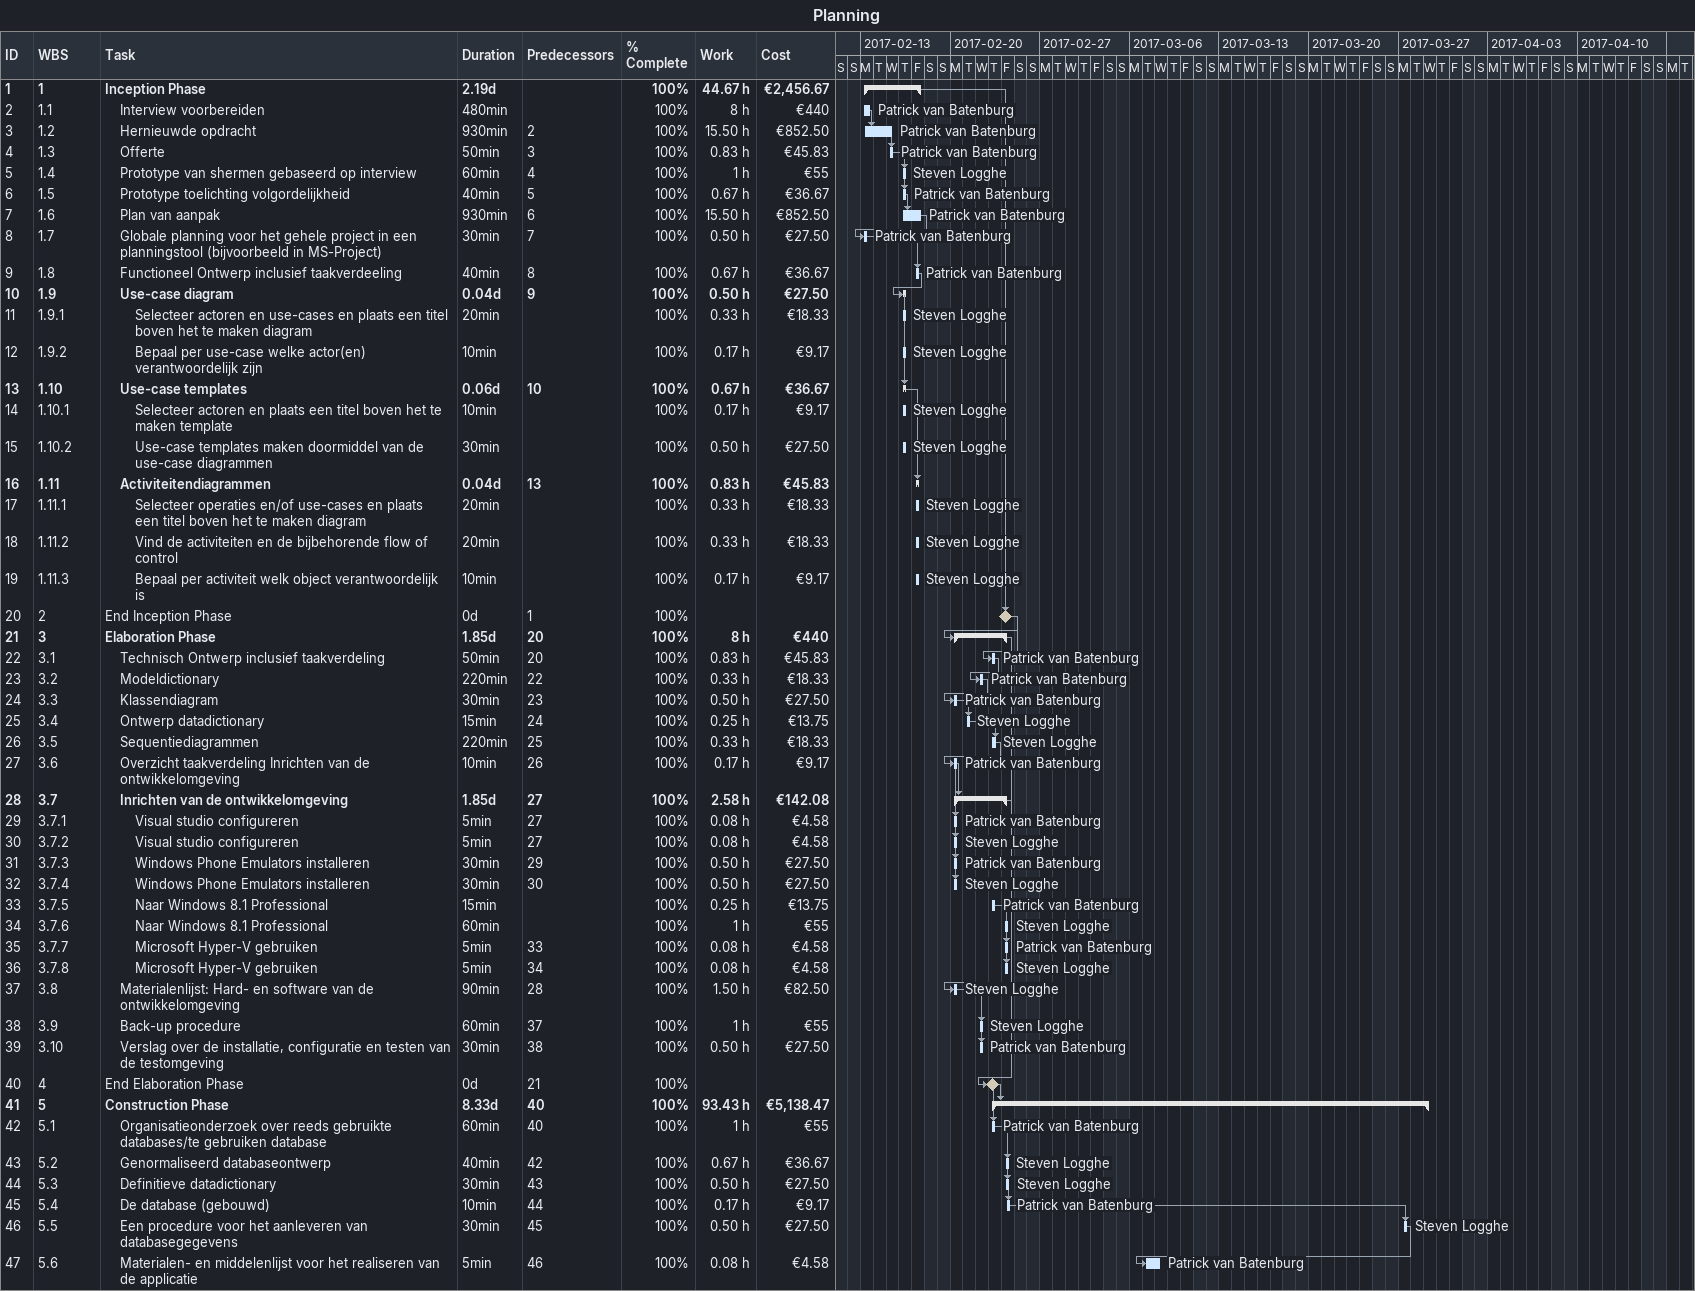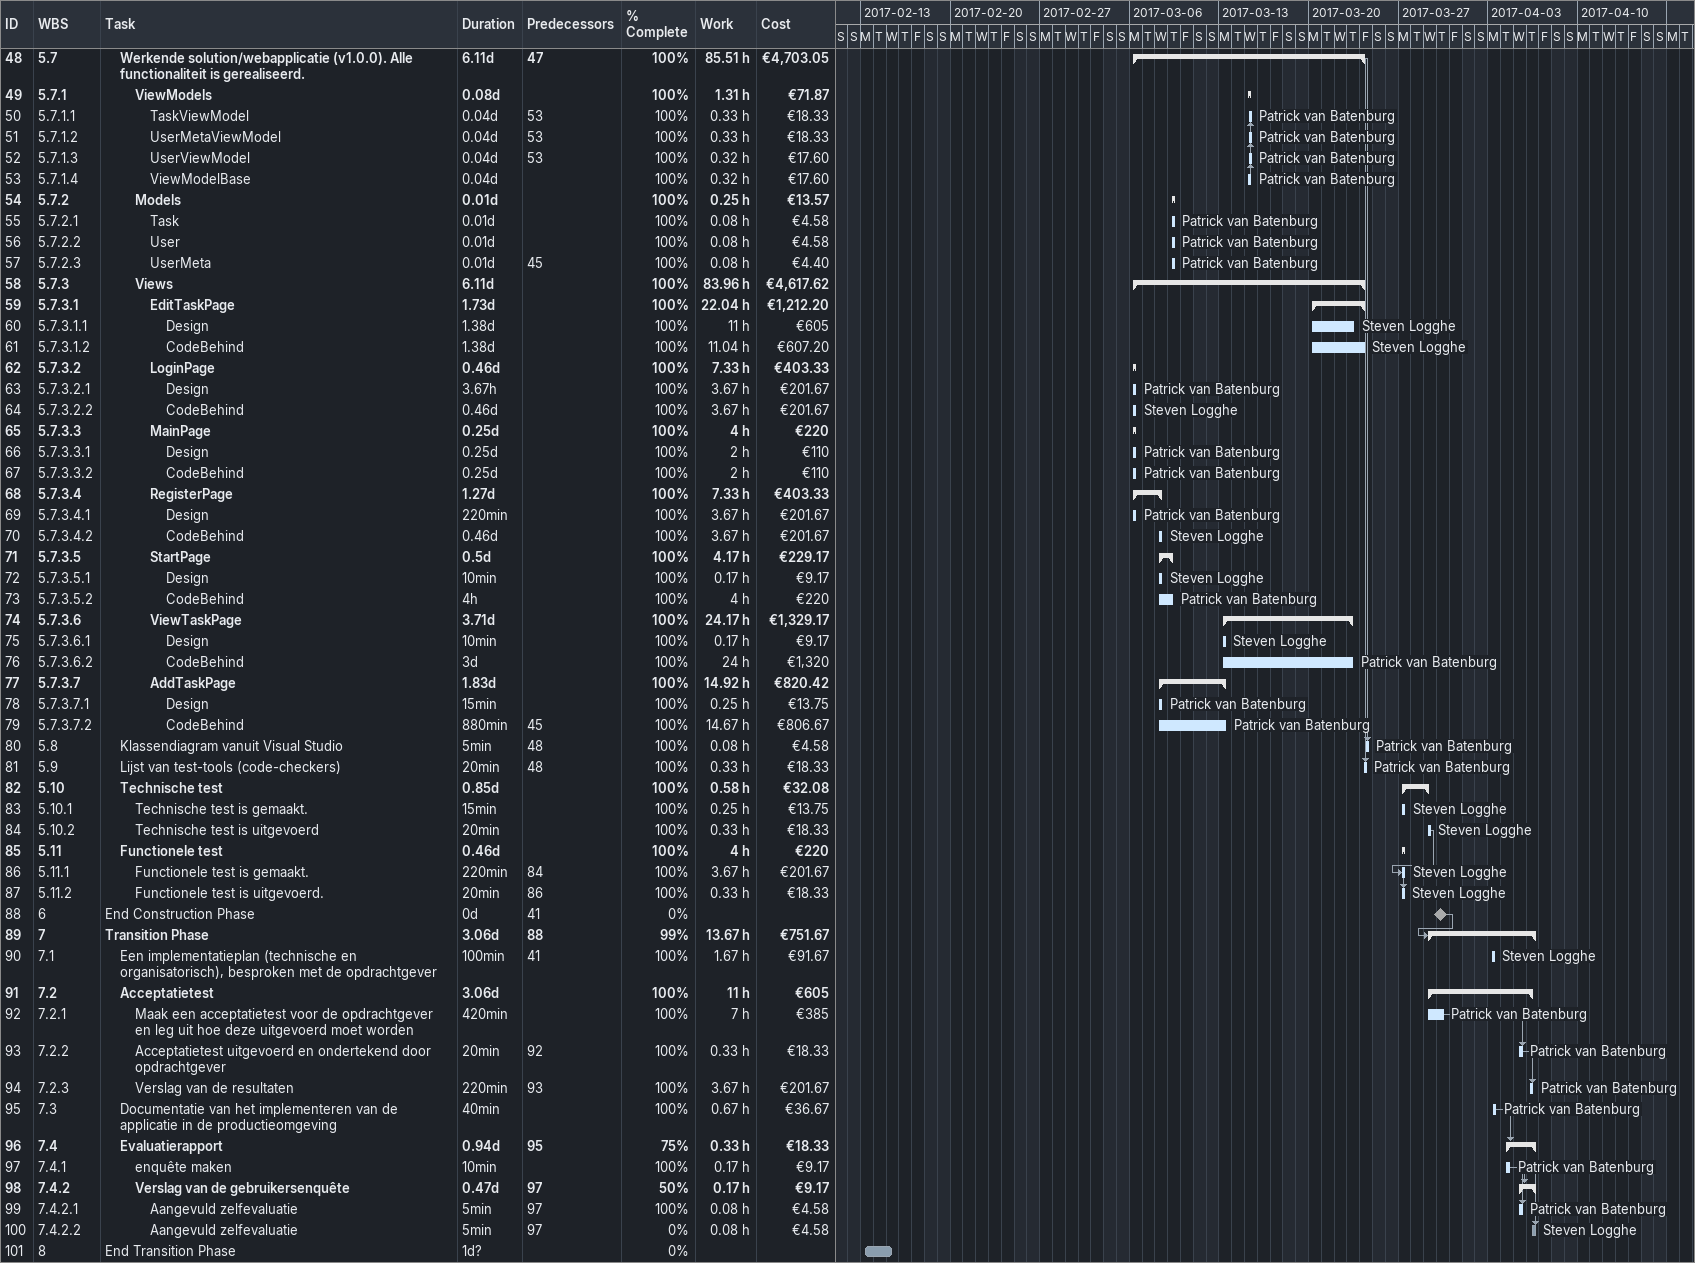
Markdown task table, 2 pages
Planning

| ID | WBS | Task | Duration | Start | Finish | Predecessors | Resources | % complete | Work (h) | Cost (€) |
|---|---|---|---|---|---|---|---|---|---|---|
| 1 | 1 | **Inception Phase** | 2.19d | 2017-02-13 | 2017-02-17 |  |  | 100 | 44.67 | 2456.67 |
| 2 | 1.1 | Interview voorbereiden | 480min | 2017-02-13 | 2017-02-13 |  | Patrick van Batenburg | 100 | 8 | 440 |
| 3 | 1.2 | Hernieuwde opdracht | 930min | 2017-02-13 | 2017-02-15 | 2 | Patrick van Batenburg | 100 | 15.50 | 852.50 |
| 4 | 1.3 | Offerte | 50min | 2017-02-15 | 2017-02-15 | 3 | Patrick van Batenburg | 100 | 0.83 | 45.83 |
| 5 | 1.4 | Prototype van shermen gebaseerd op interview | 60min | 2017-02-16 | 2017-02-16 | 4 | Steven Logghe | 100 | 1 | 55 |
| 6 | 1.5 | Prototype toelichting volgordelijkheid | 40min | 2017-02-16 | 2017-02-16 | 5 | Patrick van Batenburg | 100 | 0.67 | 36.67 |
| 7 | 1.6 | Plan van aanpak | 930min | 2017-02-16 | 2017-02-17 | 6 | Patrick van Batenburg | 100 | 15.50 | 852.50 |
| 8 | 1.7 | Globale planning voor het gehele project in een planningstool (bijvoorbeeld in MS-Project) | 30min | 2017-02-13 | 2017-02-13 | 7 | Patrick van Batenburg | 100 | 0.50 | 27.50 |
| 9 | 1.8 | Functioneel Ontwerp inclusief taakverdeeling | 40min | 2017-02-17 | 2017-02-17 | 8 | Patrick van Batenburg | 100 | 0.67 | 36.67 |
| 10 | 1.9 | **Use-case diagram** | 0.04d | 2017-02-16 | 2017-02-16 | 9 |  | 100 | 0.50 | 27.50 |
| 11 | 1.9.1 | Selecteer actoren en use-cases en plaats een titel boven het te maken diagram | 20min | 2017-02-16 | 2017-02-16 |  | Steven Logghe | 100 | 0.33 | 18.33 |
| 12 | 1.9.2 | Bepaal per use-case welke actor(en) verantwoordelijk zijn | 10min | 2017-02-16 | 2017-02-16 |  | Steven Logghe | 100 | 0.17 | 9.17 |
| 13 | 1.10 | **Use-case templates** | 0.06d | 2017-02-16 | 2017-02-16 | 10 |  | 100 | 0.67 | 36.67 |
| 14 | 1.10.1 | Selecteer actoren en plaats een titel boven het te maken template | 10min | 2017-02-16 | 2017-02-16 |  | Steven Logghe | 100 | 0.17 | 9.17 |
| 15 | 1.10.2 | Use-case templates maken doormiddel van de use-case diagrammen | 30min | 2017-02-16 | 2017-02-16 |  | Steven Logghe | 100 | 0.50 | 27.50 |
| 16 | 1.11 | **Activiteitendiagrammen** | 0.04d | 2017-02-17 | 2017-02-17 | 13 |  | 100 | 0.83 | 45.83 |
| 17 | 1.11.1 | Selecteer operaties en/of use-cases en plaats een titel boven het te maken diagram | 20min | 2017-02-17 | 2017-02-17 |  | Steven Logghe | 100 | 0.33 | 18.33 |
| 18 | 1.11.2 | Vind de activiteiten en de bijbehorende flow of control | 20min | 2017-02-17 | 2017-02-17 |  | Steven Logghe | 100 | 0.33 | 18.33 |
| 19 | 1.11.3 | Bepaal per activiteit welk object verantwoordelijk is | 10min | 2017-02-17 | 2017-02-17 |  | Steven Logghe | 100 | 0.17 | 9.17 |
| 20 | 2 | End Inception Phase | 0d | 2017-02-24 | 2017-02-24 | 1 |  | 100 |  |  |
| 21 | 3 | **Elaboration Phase** | 1.85d | 2017-02-20 | 2017-02-24 | 20 |  | 100 | 8 | 440 |
| 22 | 3.1 | Technisch Ontwerp inclusief taakverdeling | 50min | 2017-02-23 | 2017-02-23 | 20 | Patrick van Batenburg | 100 | 0.83 | 45.83 |
| 23 | 3.2 | Modeldictionary | 220min | 2017-02-22 | 2017-02-22 | 22 | Patrick van Batenburg | 100 | 0.33 | 18.33 |
| 24 | 3.3 | Klassendiagram | 30min | 2017-02-20 | 2017-02-20 | 23 | Patrick van Batenburg | 100 | 0.50 | 27.50 |
| 25 | 3.4 | Ontwerp datadictionary | 15min | 2017-02-21 | 2017-02-21 | 24 | Steven Logghe | 100 | 0.25 | 13.75 |
| 26 | 3.5 | Sequentiediagrammen | 220min | 2017-02-23 | 2017-02-23 | 25 | Steven Logghe | 100 | 0.33 | 18.33 |
| 27 | 3.6 | Overzicht taakverdeling Inrichten van de ontwikkelomgeving | 10min | 2017-02-20 | 2017-02-20 | 26 | Patrick van Batenburg | 100 | 0.17 | 9.17 |
| 28 | 3.7 | **Inrichten van de ontwikkelomgeving** | 1.85d | 2017-02-20 | 2017-02-24 | 27 |  | 100 | 2.58 | 142.08 |
| 29 | 3.7.1 | Visual studio configureren | 5min | 2017-02-20 | 2017-02-20 | 27 | Patrick van Batenburg | 100 | 0.08 | 4.58 |
| 30 | 3.7.2 | Visual studio configureren | 5min | 2017-02-20 | 2017-02-20 | 27 | Steven Logghe | 100 | 0.08 | 4.58 |
| 31 | 3.7.3 | Windows Phone Emulators installeren | 30min | 2017-02-20 | 2017-02-20 | 29 | Patrick van Batenburg | 100 | 0.50 | 27.50 |
| 32 | 3.7.4 | Windows Phone Emulators installeren | 30min | 2017-02-20 | 2017-02-20 | 30 | Steven Logghe | 100 | 0.50 | 27.50 |
| 33 | 3.7.5 | Naar Windows 8.1 Professional | 15min | 2017-02-23 | 2017-02-23 |  | Patrick van Batenburg | 100 | 0.25 | 13.75 |
| 34 | 3.7.6 | Naar Windows 8.1 Professional | 60min | 2017-02-24 | 2017-02-24 |  | Steven Logghe | 100 | 1 | 55 |
| 35 | 3.7.7 | Microsoft Hyper-V gebruiken | 5min | 2017-02-24 | 2017-02-24 | 33 | Patrick van Batenburg | 100 | 0.08 | 4.58 |
| 36 | 3.7.8 | Microsoft Hyper-V gebruiken | 5min | 2017-02-24 | 2017-02-24 | 34 | Steven Logghe | 100 | 0.08 | 4.58 |
| 37 | 3.8 | Materialenlijst: Hard- en software van de ontwikkelomgeving | 90min | 2017-02-20 | 2017-02-20 | 28 | Steven Logghe | 100 | 1.50 | 82.50 |
| 38 | 3.9 | Back-up procedure | 60min | 2017-02-22 | 2017-02-22 | 37 | Steven Logghe | 100 | 1 | 55 |
| 39 | 3.10 | Verslag over de installatie, configuratie en testen van de testomgeving | 30min | 2017-02-22 | 2017-02-22 | 38 | Patrick van Batenburg | 100 | 0.50 | 27.50 |
| 40 | 4 | End Elaboration Phase | 0d | 2017-02-23 | 2017-02-23 | 21 |  | 100 |  |  |
| 41 | 5 | **Construction Phase** | 8.33d | 2017-02-23 | 2017-03-29 | 40 |  | 100 | 93.43 | 5138.47 |
| 42 | 5.1 | Organisatieonderzoek over reeds gebruikte databases/te gebruiken database | 60min | 2017-02-23 | 2017-02-23 | 40 | Patrick van Batenburg | 100 | 1 | 55 |
| 43 | 5.2 | Genormaliseerd databaseontwerp | 40min | 2017-02-24 | 2017-02-24 | 42 | Steven Logghe | 100 | 0.67 | 36.67 |
| 44 | 5.3 | Definitieve datadictionary | 30min | 2017-02-24 | 2017-02-24 | 43 | Steven Logghe | 100 | 0.50 | 27.50 |
| 45 | 5.4 | De database (gebouwd) | 10min | 2017-02-24 | 2017-02-24 | 44 | Patrick van Batenburg | 100 | 0.17 | 9.17 |
| 46 | 5.5 | Een procedure voor het aanleveren van databasegegevens | 30min | 2017-03-27 | 2017-03-27 | 45 | Steven Logghe | 100 | 0.50 | 27.50 |
| 47 | 5.6 | Materialen- en middelenlijst voor het realiseren van de applicatie | 5min | 2017-03-07 | 2017-03-08 | 46 | Patrick van Batenburg | 100 | 0.08 | 4.58 |
| 48 | 5.7 | **Werkende solution/webapplicatie (v1.0.0). Alle functionaliteit is gerealiseerd.** | 6.11d | 2017-03-06 | 2017-03-24 | 47 |  | 100 | 85.51 | 4703.05 |
| 49 | 5.7.1 | **ViewModels** | 0.08d | 2017-03-15 | 2017-03-15 |  |  | 100 | 1.31 | 71.87 |
| 50 | 5.7.1.1 | TaskViewModel | 0.04d | 2017-03-15 | 2017-03-15 | 53 | Patrick van Batenburg | 100 | 0.33 | 18.33 |
| 51 | 5.7.1.2 | UserMetaViewModel | 0.04d | 2017-03-15 | 2017-03-15 | 53 | Patrick van Batenburg | 100 | 0.33 | 18.33 |
| 52 | 5.7.1.3 | UserViewModel | 0.04d | 2017-03-15 | 2017-03-15 | 53 | Patrick van Batenburg | 100 | 0.32 | 17.60 |
| 53 | 5.7.1.4 | ViewModelBase | 0.04d | 2017-03-15 | 2017-03-15 |  | Patrick van Batenburg | 100 | 0.32 | 17.60 |
| 54 | 5.7.2 | **Models** | 0.01d | 2017-03-09 | 2017-03-09 |  |  | 100 | 0.25 | 13.57 |
| 55 | 5.7.2.1 | Task | 0.01d | 2017-03-09 | 2017-03-09 |  | Patrick van Batenburg | 100 | 0.08 | 4.58 |
| 56 | 5.7.2.2 | User | 0.01d | 2017-03-09 | 2017-03-09 |  | Patrick van Batenburg | 100 | 0.08 | 4.58 |
| 57 | 5.7.2.3 | UserMeta | 0.01d | 2017-03-09 | 2017-03-09 | 45 | Patrick van Batenburg | 100 | 0.08 | 4.40 |
| 58 | 5.7.3 | **Views** | 6.11d | 2017-03-06 | 2017-03-24 |  |  | 100 | 83.96 | 4617.62 |
| 59 | 5.7.3.1 | **EditTaskPage** | 1.73d | 2017-03-20 | 2017-03-24 |  |  | 100 | 22.04 | 1212.20 |
| 60 | 5.7.3.1.1 | Design | 1.38d | 2017-03-20 | 2017-03-23 |  | Steven Logghe | 100 | 11 | 605 |
| 61 | 5.7.3.1.2 | CodeBehind | 1.38d | 2017-03-20 | 2017-03-24 |  | Steven Logghe | 100 | 11.04 | 607.20 |
| 62 | 5.7.3.2 | **LoginPage** | 0.46d | 2017-03-06 | 2017-03-06 |  |  | 100 | 7.33 | 403.33 |
| 63 | 5.7.3.2.1 | Design | 3.67h | 2017-03-06 | 2017-03-06 |  | Patrick van Batenburg | 100 | 3.67 | 201.67 |
| 64 | 5.7.3.2.2 | CodeBehind | 0.46d | 2017-03-06 | 2017-03-06 |  | Steven Logghe | 100 | 3.67 | 201.67 |
| 65 | 5.7.3.3 | **MainPage** | 0.25d | 2017-03-06 | 2017-03-06 |  |  | 100 | 4 | 220 |
| 66 | 5.7.3.3.1 | Design | 0.25d | 2017-03-06 | 2017-03-06 |  | Patrick van Batenburg | 100 | 2 | 110 |
| 67 | 5.7.3.3.2 | CodeBehind | 0.25d | 2017-03-06 | 2017-03-06 |  | Patrick van Batenburg | 100 | 2 | 110 |
| 68 | 5.7.3.4 | **RegisterPage** | 1.27d | 2017-03-06 | 2017-03-08 |  |  | 100 | 7.33 | 403.33 |
| 69 | 5.7.3.4.1 | Design | 220min | 2017-03-06 | 2017-03-06 |  | Patrick van Batenburg | 100 | 3.67 | 201.67 |
| 70 | 5.7.3.4.2 | CodeBehind | 0.46d | 2017-03-08 | 2017-03-08 |  | Steven Logghe | 100 | 3.67 | 201.67 |
| 71 | 5.7.3.5 | **StartPage** | 0.5d | 2017-03-08 | 2017-03-09 |  |  | 100 | 4.17 | 229.17 |
| 72 | 5.7.3.5.1 | Design | 10min | 2017-03-08 | 2017-03-08 |  | Steven Logghe | 100 | 0.17 | 9.17 |
| 73 | 5.7.3.5.2 | CodeBehind | 4h | 2017-03-08 | 2017-03-09 |  | Patrick van Batenburg | 100 | 4 | 220 |
| 74 | 5.7.3.6 | **ViewTaskPage** | 3.71d | 2017-03-13 | 2017-03-23 |  |  | 100 | 24.17 | 1329.17 |
| 75 | 5.7.3.6.1 | Design | 10min | 2017-03-13 | 2017-03-13 |  | Steven Logghe | 100 | 0.17 | 9.17 |
| 76 | 5.7.3.6.2 | CodeBehind | 3d | 2017-03-13 | 2017-03-23 |  | Patrick van Batenburg | 100 | 24 | 1320 |
| 77 | 5.7.3.7 | **AddTaskPage** | 1.83d | 2017-03-08 | 2017-03-13 |  |  | 100 | 14.92 | 820.42 |
| 78 | 5.7.3.7.1 | Design | 15min | 2017-03-08 | 2017-03-08 |  | Patrick van Batenburg | 100 | 0.25 | 13.75 |
| 79 | 5.7.3.7.2 | CodeBehind | 880min | 2017-03-08 | 2017-03-13 | 45 | Patrick van Batenburg | 100 | 14.67 | 806.67 |
| 80 | 5.8 | Klassendiagram vanuit Visual Studio | 5min | 2017-03-24 | 2017-03-24 | 48 | Patrick van Batenburg | 100 | 0.08 | 4.58 |
| 81 | 5.9 | Lijst van test-tools (code-checkers) | 20min | 2017-03-24 | 2017-03-24 | 48 | Patrick van Batenburg | 100 | 0.33 | 18.33 |
| 82 | 5.10 | **Technische test** | 0.85d | 2017-03-27 | 2017-03-29 |  |  | 100 | 0.58 | 32.08 |
| 83 | 5.10.1 | Technische test is gemaakt. | 15min | 2017-03-27 | 2017-03-27 |  | Steven Logghe | 100 | 0.25 | 13.75 |
| 84 | 5.10.2 | Technische test is uitgevoerd | 20min | 2017-03-29 | 2017-03-29 |  | Steven Logghe | 100 | 0.33 | 18.33 |
| 85 | 5.11 | **Functionele test** | 0.46d | 2017-03-27 | 2017-03-27 |  |  | 100 | 4 | 220 |
| 86 | 5.11.1 | Functionele test is gemaakt. | 220min | 2017-03-27 | 2017-03-27 | 84 | Steven Logghe | 100 | 3.67 | 201.67 |
| 87 | 5.11.2 | Functionele test is uitgevoerd. | 20min | 2017-03-27 | 2017-03-27 | 86 | Steven Logghe | 100 | 0.33 | 18.33 |
| 88 | 6 | End Construction Phase | 0d | 2017-03-30 | 2017-03-30 | 41 |  | 0 |  |  |
| 89 | 7 | **Transition Phase** | 3.06d | 2017-03-29 | 2017-04-06 | 88 |  | 99 | 13.67 | 751.67 |
| 90 | 7.1 | Een implementatieplan (technische en organisatorisch), besproken met de opdrachtgever | 100min | 2017-04-03 | 2017-04-03 | 41 | Steven Logghe | 100 | 1.67 | 91.67 |
| 91 | 7.2 | **Acceptatietest** | 3.06d | 2017-03-29 | 2017-04-06 |  |  | 100 | 11 | 605 |
| 92 | 7.2.1 | Maak een acceptatietest voor de opdrachtgever en leg uit hoe deze uitgevoerd moet worden | 420min | 2017-03-29 | 2017-03-30 |  | Patrick van Batenburg | 100 | 7 | 385 |
| 93 | 7.2.2 | Acceptatietest uitgevoerd en ondertekend door opdrachtgever | 20min | 2017-04-05 | 2017-04-05 | 92 | Patrick van Batenburg | 100 | 0.33 | 18.33 |
| 94 | 7.2.3 | Verslag van de resultaten | 220min | 2017-04-06 | 2017-04-06 | 93 | Patrick van Batenburg | 100 | 3.67 | 201.67 |
| 95 | 7.3 | Documentatie van het implementeren van de applicatie in de productieomgeving | 40min | 2017-04-03 | 2017-04-03 |  | Patrick van Batenburg | 100 | 0.67 | 36.67 |
| 96 | 7.4 | **Evaluatierapport** | 0.94d | 2017-04-04 | 2017-04-06 | 95 |  | 75 | 0.33 | 18.33 |
| 97 | 7.4.1 | enquête maken | 10min | 2017-04-04 | 2017-04-04 |  | Patrick van Batenburg | 100 | 0.17 | 9.17 |
| 98 | 7.4.2 | **Verslag van de gebruikersenquête** | 0.47d | 2017-04-05 | 2017-04-06 | 97 |  | 50 | 0.17 | 9.17 |
| 99 | 7.4.2.1 | Aangevuld zelfevaluatie | 5min | 2017-04-05 | 2017-04-05 | 97 | Patrick van Batenburg | 100 | 0.08 | 4.58 |
| 100 | 7.4.2.2 | Aangevuld zelfevaluatie | 5min | 2017-04-06 | 2017-04-06 | 97 | Steven Logghe | 0 | 0.08 | 4.58 |
| 101 | 8 | End Transition Phase | 1d? | 2017-02-13 | 2017-02-15 |  |  | 0 |  |  |
